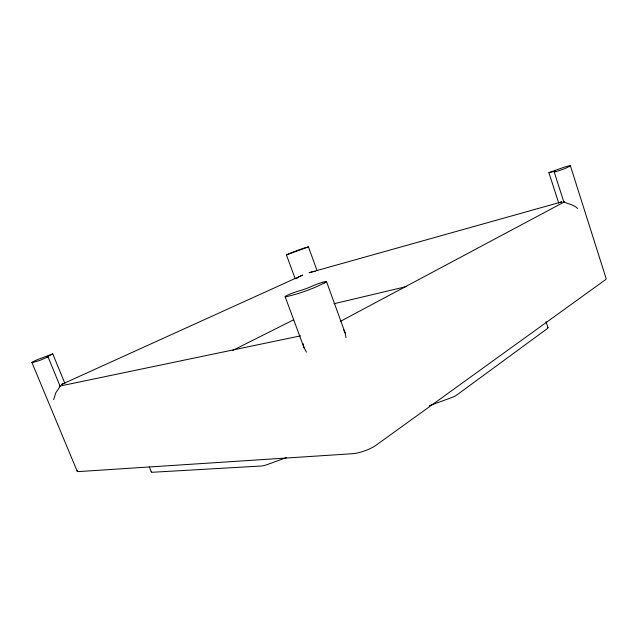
<?xml version="1.0" encoding="UTF-8"?>
<svg xmlns="http://www.w3.org/2000/svg" width="638" height="638" viewBox="0 0 638 638"><rect width="100%" height="100%" fill="white"/><g stroke="black" fill="none" stroke-linecap="round" stroke-linejoin="round"><path stroke-width="0.96" d="M53.632 399.667L55.801 392.833L60.155 386.309L48.033 356.849L46.726 356.817L52.771 353.899L64.813 383.215M296.606 278.678L298.496 276.988L302.603 275.098L61.615 384.419L64.765 383.023M548.903 172.651L563.482 167.435A13.294 0.782 -19.1 0 1 569.072 166.622L566.209 167.985A6.723 0.399 -19 0 1 557.644 171.112A6.723 0.399 -19 0 1 554.893 171.486L555.594 171.04L548.903 172.651L558.689 202.964M577.613 208.498C574.391 204.686 567.413 203.857 564.128 202.063M317.102 270.727L308.441 246.874L286.43 254.921L295.203 278.734M48.033 356.849L40.042 360.326L33.359 362.32A13.223 0.774 -21.1 0 1 38.392 359.258L52.771 353.899M558.585 202.788L561.831 201.855L309.055 272.745L313.394 271.549M286.43 254.921L290.96 252.911A9.706 0.478 -20.1 0 1 303.76 248.23L308.441 246.874M340.293 321.424L564.582 201.799M232.328 350.573L293.695 319.774M286.39 457.629L266.764 464.759A7.895 2.026 -21.8 0 1 261.58 465.995L152.506 472.256A6.97 1.483 -23 0 1 151.365 471.514M429.342 405.68L451.768 397.538A7.903 2.034 -18.4 0 0 456.609 395.129L547.197 328.706A7.002 1.499 -17.2 0 0 547.675 327.366M334.041 303.736L406.645 286.51M59.35 386.181L300.554 335.859M314.327 271.445L315.196 271.469M343.595 329.679L345.142 332.964L345.995 337.701M285.122 296.67L304.111 347.917L306.439 352.112M31.9 362.464L77.102 471.019M149.276 466.888L151.318 471.953M326.512 281.565L345.142 332.964M545.976 321.608L547.97 327.685M303.433 345.836L304.111 347.917M554.191 171.941L563.92 202.278M570.388 165.744L606.1 278.455A13.055 2.337 -16.9 0 1 605.039 280.026L376.372 445.013A17.784 4.968 -20.2 0 1 352.399 453.722L78.817 471.57A12.983 2.313 -23.3 0 1 77.461 470.214M303.13 343.659L303.337 345.11M324.264 283.025L318.378 285.824A18.255 1.691 -20.1 0 1 293.783 294.804L287.634 296.399A9.123 0.845 -20.2 0 1 287.594 295.147A9.123 0.845 -20.2 0 1 299.669 290.729A8.996 0.821 -20.1 0 0 311.703 286.334A9.131 0.845 -20 0 1 323.793 281.932A9.131 0.845 -20 0 1 324.264 283.025"/></g></svg>
